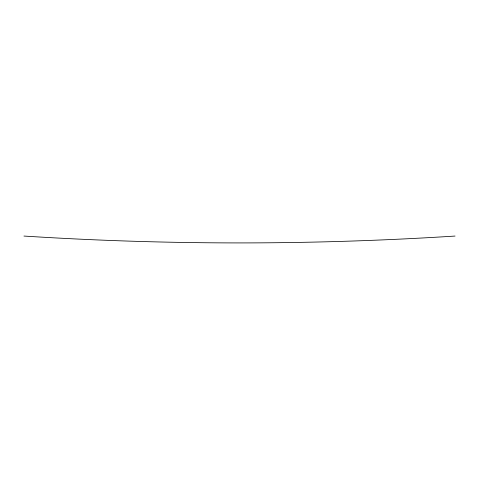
<?xml version="1.0" encoding="UTF-8"?>
<svg xmlns="http://www.w3.org/2000/svg" width="479" height="479" viewBox="0 0 479 479"><rect width="100%" height="100%" fill="white"/><g stroke="black" fill="none" stroke-linecap="round" stroke-linejoin="round"><path stroke-width="0.72" d="M455.05 236.057C311.542 245.2 167.458 245.2 23.95 236.057"/></g></svg>
